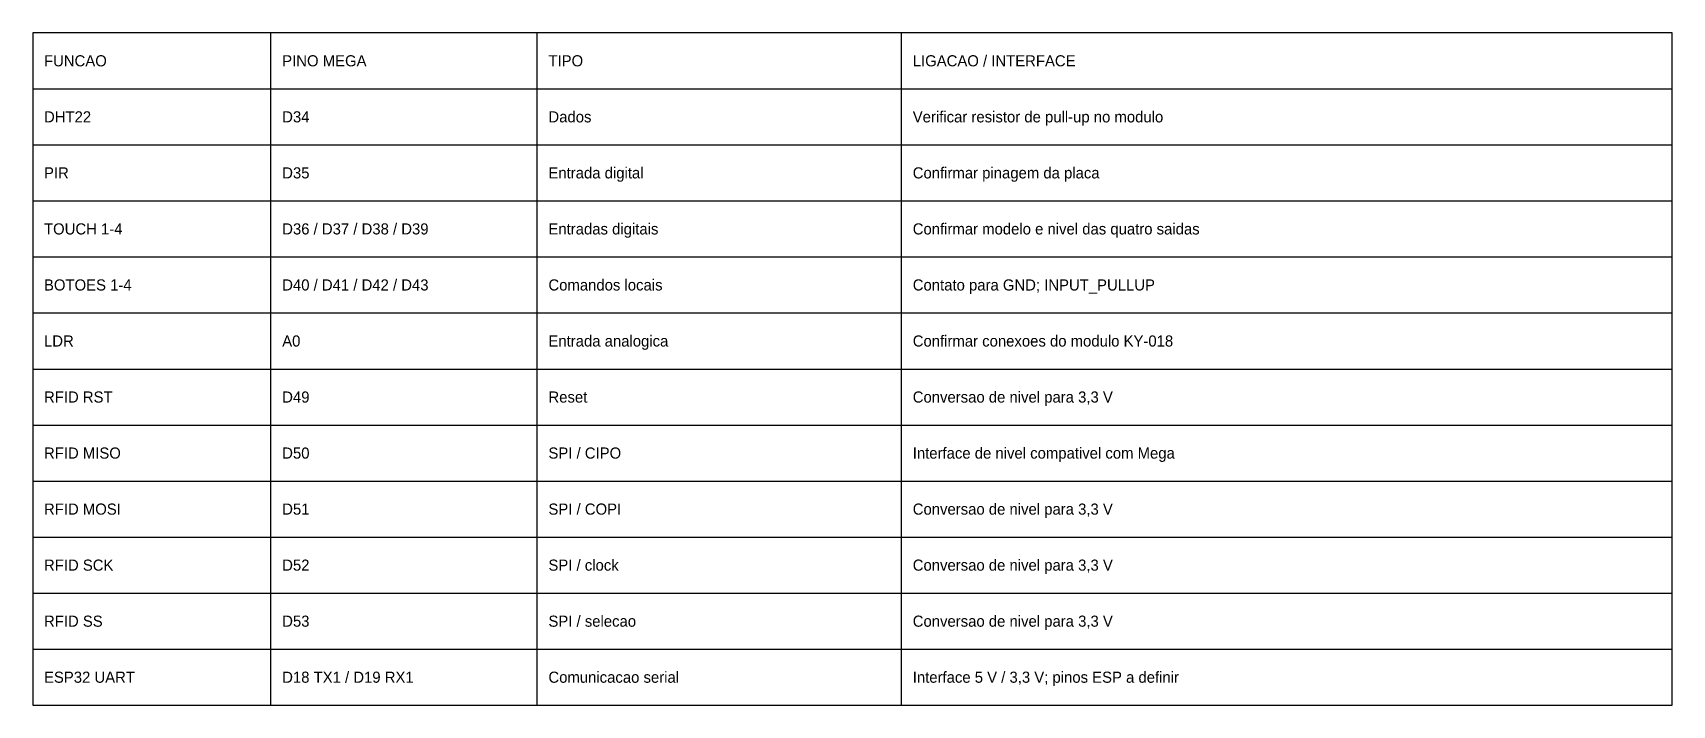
# Model space of a CAD drawing. Header units: millimetres. Extents: x 0 to 1170, y 0 to 480.
import ezdxf
from ezdxf.enums import TextEntityAlignment as Align

# ---------------------------------------------------------------- set-up
doc = ezdxf.new("R2010")
doc.units = ezdxf.units.MM
for name, color, linetype in [('COTAS', 8, 'Continuous'), ('DESENHO', 7, 'Continuous'), ('TEXTO', 8, 'Continuous')]:
    doc.layers.add(name, color=color, linetype=linetype)

msp = doc.modelspace()

# ---------------------------------------------------------------- linework, layer by layer
at = {"layer": 'COTAS'}
for p, q in [((170, 0), (170, 480)), ((360, 0), (360, 480)), ((620, 0), (620, 480)), ((0, 440), (1170, 440)), ((0, 400), (1170, 400)), ((0, 360), (1170, 360)), ((0, 320), (1170, 320)), ((0, 280), (1170, 280)), ((0, 240), (1170, 240)), ((0, 200), (1170, 200)), ((0, 160), (1170, 160)), ((0, 120), (1170, 120)), ((0, 80), (1170, 80)), ((0, 40), (1170, 40))]:
    msp.add_line(p, q, dxfattribs=at)
at = {"layer": 'DESENHO'}
msp.add_lwpolyline([(0, 0), (1170, 0), (1170, 480), (0, 480)], close=True, dxfattribs=at)

# ---------------------------------------------------------------- texts
at = {"layer": 'TEXTO'}
for s, height, p in [('FUNCAO', 7.94, (8, 460)), ('PINO MEGA', 7.94, (178, 460)), ('TIPO', 7.94, (368, 460)), ('LIGACAO / INTERFACE', 7.938, (628, 460)), ('DHT22', 7.94, (8, 420)), ('D34', 7.94, (178, 420)), ('Dados', 7.94, (368, 420)), ('Verificar resistor de pull-up no modulo', 7.938, (628, 420)), ('PIR', 7.94, (8, 380)), ('D35', 7.94, (178, 380)), ('Entrada digital', 7.938, (368, 380)), ('Confirmar pinagem da placa', 7.938, (628, 380)), ('TOUCH 1-4', 7.94, (8, 340)), ('D36 / D37 / D38 / D39', 7.938, (178, 340)), ('Entradas digitais', 7.938, (368, 340)), ('Confirmar modelo e nivel das quatro saidas', 7.938, (628, 340)), ('D40 / D41 / D42 / D43', 7.938, (178, 300)), ('Comandos locais', 7.938, (368, 300)), ('BOTOES 1-4', 7.94, (8, 300)), ('Contato para GND; INPUT_PULLUP', 7.938, (628, 300)), ('LDR', 7.94, (8, 260)), ('A0', 7.94, (178, 260)), ('Entrada analogica', 7.938, (368, 260)), ('Confirmar conexoes do modulo KY-018', 7.938, (628, 260)), ('RFID RST', 7.94, (8, 220)), ('D49', 7.94, (178, 220)), ('Reset', 7.94, (368, 220)), ('Conversao de nivel para 3,3 V', 7.938, (628, 220)), ('RFID MISO', 7.94, (8, 180)), ('D50', 7.94, (178, 180)), ('SPI / CIPO', 7.94, (368, 180)), ('Interface de nivel compativel com Mega', 7.938, (628, 180)), ('RFID MOSI', 7.94, (8, 140)), ('D51', 7.94, (178, 140)), ('SPI / COPI', 7.94, (368, 140)), ('Conversao de nivel para 3,3 V', 7.938, (628, 140)), ('RFID SCK', 7.94, (8, 100)), ('D52', 7.94, (178, 100)), ('SPI / clock', 7.938, (368, 100)), ('Conversao de nivel para 3,3 V', 7.938, (628, 100)), ('RFID SS', 7.94, (8, 60)), ('D53', 7.94, (178, 60)), ('SPI / selecao', 7.938, (368, 60)), ('Conversao de nivel para 3,3 V', 7.938, (628, 60)), ('ESP32 UART', 7.94, (8, 20)), ('D18 TX1 / D19 RX1', 7.938, (178, 20)), ('Comunicacao serial', 7.938, (368, 20)), ('Interface 5 V / 3,3 V; pinos ESP a definir', 7.938, (628, 20))]:
    msp.add_text(s, height=height, dxfattribs=at).set_placement(p, align=Align.MIDDLE_LEFT)

doc.saveas('drawing.dxf')
